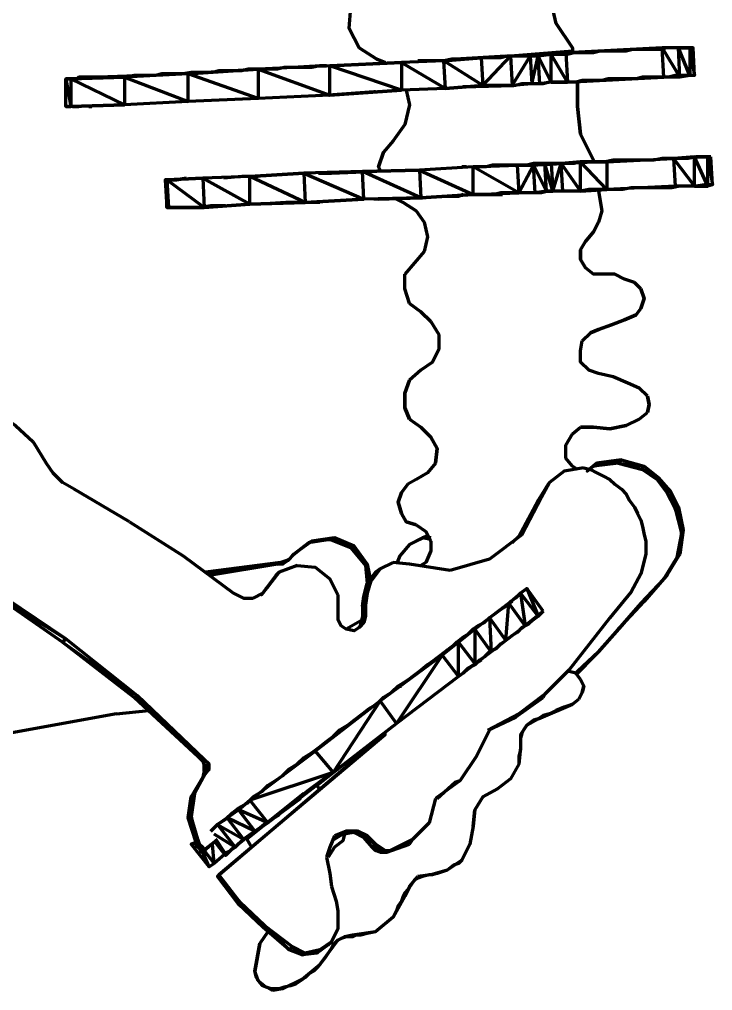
# Model space of a CAD drawing. Header units: inches. Extents: x -243 to 239, y -353 to 248.
# Drawn here: x -119.4 to -48.5, y -324.7 to -225.2 of the extents above; entities that cross this region are included whole.
import ezdxf

# ---------------------------------------------------------------- set-up
doc = ezdxf.new("R2010")
doc.units = ezdxf.units.IN
doc.layers.add('P', color=250, linetype='CONTINUOUS', lineweight=100)

msp = doc.modelspace()

# ---------------------------------------------------------------- linework, layer by layer
at = {"layer": 'P', "color": 241, "linetype": 'CONTINUOUS'}
for points in [[(-62.833, -228.167), (-64.5, -225.667), (-65.167, -222.667), (-65, -219.667)], [(-64.5, -225.667), (-65.167, -222.667)], [(-84.667, -228.167), (-85.667, -226.167), (-85.5, -224)], [(-84.667, -228.167), (-85.667, -226.167), (-85.5, -224)], [(-64.5, -225.667), (-62.833, -228.167), (-62.833, -228.5)], [(-82, -229.667), (-82.833, -229.333), (-84.667, -228.167)], [(-84.667, -228.167), (-82.833, -229.333)], [(-62.833, -228.167), (-62.833, -228.5), (-69.167, -229)], [(-69.167, -229), (-62.833, -228.5)], [(-82.833, -229.333), (-82, -229.667)], [(-79.833, -232.5), (-79.5, -234), (-80, -236), (-81.167, -237.667)], [(-79.833, -232.5), (-79.5, -234)], [(-68.833, -232), (-68.833, -232)], [(-68.833, -232), (-68.833, -232)], [(-62.333, -231.667), (-62.333, -234.167), (-62, -237)], [(-62.333, -234.167), (-62.333, -231.667)], [(-79.5, -234), (-80, -236)], [(-62, -237), (-62.333, -234.167)], [(-80, -236), (-81.167, -237.667)], [(-60.667, -239.667), (-62, -237)], [(-62, -237), (-60.667, -239.667), (-60.667, -239.833)], [(-81.167, -237.667), (-82.167, -238.833), (-82.667, -240.333), (-82.5, -240.667)], [(-81.167, -237.667), (-82.167, -238.833)], [(-82.5, -240.667), (-82.667, -240.333), (-82.167, -238.833)], [(-60.667, -239.667), (-60.667, -239.833), (-67, -240.167)], [(-67, -240.167), (-60.667, -239.833)], [(-61.667, -242.833), (-62, -242.833)], [(-61.667, -242.833), (-62, -242.833)], [(-60.167, -242.833), (-59.833, -244.833), (-60.167, -246), (-60.667, -247), (-61.5, -248)], [(-60.167, -242.833), (-59.833, -244.833), (-60.167, -246)], [(-78.833, -244.833), (-80.167, -244), (-80.833, -243.667)], [(-80.833, -243.667), (-80.167, -244)], [(-80.167, -244), (-78.833, -244.833)], [(-78.833, -244.833), (-78, -246)], [(-78.833, -244.833), (-78, -246)], [(-78, -246), (-77.667, -247.5), (-78, -249)], [(-78, -246), (-77.667, -247.5), (-78, -249)], [(-60.667, -247), (-60.167, -246)], [(-61.5, -248), (-60.667, -247)], [(-62, -248.833), (-61.5, -248)], [(-62, -248.833), (-61.5, -248)], [(-78, -249), (-79, -250.167)], [(-78, -249), (-79, -250.167)], [(-62, -248.833), (-62, -249.833), (-61.5, -250.667)], [(-62, -249.833), (-62, -248.833)], [(-79, -250.167), (-80, -251.333)], [(-79, -250.167), (-80, -251.333)], [(-61.5, -250.667), (-62, -249.833)], [(-79.5, -254.333), (-80, -252.833), (-80, -251.333)], [(-79.5, -254.333), (-80, -252.833), (-80, -251.333)], [(-59.833, -251.333), (-60.667, -251.333), (-61.5, -250.667)], [(-60.667, -251.333), (-61.5, -250.667)], [(-59.833, -251.333), (-60.667, -251.333)], [(-56.5, -252.167), (-57.5, -251.833), (-58.5, -251.333), (-59.833, -251.333)], [(-58.5, -251.333), (-59.833, -251.333)], [(-57.5, -251.833), (-58.5, -251.333)], [(-56.5, -252.167), (-57.5, -251.833)], [(-55.833, -252.833), (-56.5, -252.167)], [(-55.833, -252.833), (-56.5, -252.167)], [(-55.833, -254.833), (-55.5, -253.833), (-55.833, -252.833)], [(-55.833, -252.833), (-55.5, -253.833), (-55.833, -254.833)], [(-77.333, -256.167), (-78.333, -255.167), (-79.5, -254.333)], [(-79.5, -254.333), (-78.333, -255.167)], [(-78.333, -255.167), (-77.333, -256.167)], [(-56.333, -255.5), (-57.5, -256), (-58.833, -256.5), (-60.167, -257), (-61, -257.333)], [(-57.5, -256), (-56.333, -255.5)], [(-56.333, -255.5), (-55.833, -254.833)], [(-56.333, -255.5), (-55.833, -254.833)], [(-77.333, -256.167), (-76.5, -257.5)], [(-77.333, -256.167), (-76.5, -257.5)], [(-58.833, -256.5), (-57.5, -256)], [(-61.833, -258.167), (-61, -257.333)], [(-61.833, -258.167), (-61, -257.333)], [(-61, -257.333), (-60.167, -257)], [(-60.167, -257), (-58.833, -256.5)], [(-76.5, -257.5), (-76.5, -259), (-77.167, -260.333)], [(-76.5, -257.5), (-76.5, -259)], [(-61.167, -261.167), (-62, -260.333), (-62, -259.167), (-61.833, -258.167)], [(-62, -259.167), (-61.833, -258.167)], [(-76.5, -259), (-77.167, -260.333)], [(-62, -260.333), (-62, -259.167)], [(-77.167, -260.333), (-78.333, -261.167)], [(-77.167, -260.333), (-78.333, -261.167)], [(-61.167, -261.167), (-62, -260.333)], [(-78.333, -261.167), (-79.5, -262.167)], [(-78.333, -261.167), (-79.5, -262.167)], [(-60.167, -261.5), (-61.167, -261.167)], [(-60.167, -261.5), (-61.167, -261.167)], [(-79.5, -262.167), (-80, -263.5), (-80, -265)], [(-79.5, -266.167), (-80, -265), (-80, -263.5), (-79.5, -262.167)], [(-56, -263), (-57.167, -262.5), (-58.667, -261.833), (-60.167, -261.5)], [(-58.667, -261.833), (-60.167, -261.5)], [(-57.167, -262.5), (-58.667, -261.833)], [(-56, -263), (-57.167, -262.5)], [(-55.167, -263.833), (-56, -263)], [(-55.167, -263.833), (-56, -263)], [(-55.167, -265.5), (-55, -264.667), (-55.167, -263.833)], [(-55.167, -263.833), (-55, -264.667), (-55.167, -265.5)], [(-80, -265), (-79.5, -266.167)], [(-79.5, -266.167), (-78.333, -267)], [(-79.5, -266.167), (-78.333, -267)], [(-56, -266.167), (-57.333, -266.833), (-59, -267.167), (-60.667, -267), (-62, -267)], [(-57.333, -266.833), (-56, -266.167)], [(-56, -266.167), (-55.167, -265.5)], [(-56, -266.167), (-55.167, -265.5)], [(-78.333, -267), (-77.333, -268)], [(-78.333, -267), (-77.333, -268)], [(-62.833, -267.667), (-62, -267)], [(-62.833, -267.667), (-62, -267)], [(-62, -267), (-60.667, -267)], [(-60.667, -267), (-59, -267.167)], [(-59, -267.167), (-57.333, -266.833)], [(-76.833, -270.667), (-76.667, -269.167), (-77.333, -268)], [(-77.333, -268), (-76.667, -269.167)], [(-62.833, -271), (-63.5, -270.167), (-63.5, -268.833), (-62.833, -267.667)], [(-63.5, -268.833), (-62.833, -267.667)], [(-76.667, -269.167), (-76.833, -270.667)], [(-63.5, -270.167), (-63.5, -268.833)], [(-62.833, -271), (-63.5, -270.167)], [(-76.833, -270.667), (-77.667, -271.667)], [(-76.833, -270.667), (-77.667, -271.667)], [(-62.333, -271.333), (-62.833, -271)], [(-62.333, -271.333), (-62.833, -271)], [(-78.833, -272.333), (-79.667, -272.833)], [(-78.833, -272.333), (-79.667, -272.833)], [(-77.667, -271.667), (-78.833, -272.333)], [(-77.667, -271.667), (-78.833, -272.333)], [(-79.667, -272.833), (-80.333, -273.667), (-80.667, -274.667), (-80.333, -275.833)], [(-79.667, -272.833), (-80.333, -273.667)], [(-80.333, -275.833), (-80.667, -274.667), (-80.333, -273.667)], [(-78.833, -277), (-79.833, -276.667), (-80.333, -275.833)], [(-80.333, -275.833), (-79.833, -276.667)], [(-79.833, -276.667), (-78.833, -277)], [(-78.833, -277), (-77.833, -277.667)], [(-78.833, -277), (-77.833, -277.667)], [(-77.833, -277.667), (-77.333, -278.667)], [(-77.833, -277.667), (-77.333, -278.667)], [(-77.333, -278.667), (-77.333, -279.667), (-77.833, -280.833)], [(-77.333, -278.667), (-77.333, -279.667)], [(-77.333, -279.667), (-77.833, -280.833)], [(-77.833, -280.833), (-78.333, -281.167)], [(-77.833, -280.833), (-78.333, -281.167)], [(-84.5, -286.833), (-86, -287.667)], [(-84.5, -286.833), (-86, -287.667)], [(-63.167, -292), (-63.333, -292)], [(-63.167, -292), (-63.333, -292)], [(-62.5, -292.167), (-63.167, -292)], [(-62.5, -292.167), (-63.167, -292)], [(-62, -292.833), (-62.5, -292.167)], [(-62, -292.833), (-62.5, -292.167)], [(-61.833, -294.167), (-61.667, -293.5), (-62, -292.833)], [(-62, -292.833), (-61.667, -293.5), (-61.833, -294.167)], [(-62.167, -294.833), (-61.833, -294.167)], [(-62.167, -294.833), (-61.833, -294.167)], [(-62.833, -295.333), (-62.167, -294.833)], [(-62.833, -295.333), (-62.167, -294.833)], [(-62.833, -295.333), (-63.167, -295.5), (-63.667, -295.667), (-64.5, -296), (-65.167, -296.333), (-65.833, -296.5), (-66.333, -296.833), (-66.833, -297), (-67.5, -297.5), (-67.833, -298), (-68, -298.333), (-68.167, -298.833), (-68.167, -299.333), (-68.167, -300), (-68.333, -300.667), (-68.333, -301.5), (-69.167, -303), (-70.5, -304), (-72, -304.833), (-72.833, -306.167), (-73, -307.833), (-73.333, -309.667), (-74.167, -311.333), (-74.5, -311.667), (-75, -311.833), (-75.667, -312.333), (-76.167, -312.5), (-76.667, -312.667), (-77.167, -312.833), (-77.5, -312.833), (-78.167, -313), (-78.667, -313.167), (-79, -313.333), (-79.333, -313.833), (-79.667, -314.333), (-80, -314.667), (-80.167, -315), (-80.333, -315.5), (-80.667, -316), (-80.833, -316.5), (-81.167, -317.167), (-83, -318.667), (-83.833, -318.833), (-84.5, -319), (-85, -319), (-85.333, -319.167), (-86, -319.167), (-86.5, -319.333), (-86.833, -319.5), (-87.333, -320), (-87.5, -320.333), (-87.833, -320.833), (-88.167, -321.333), (-88.667, -322), (-89, -322.333), (-89.333, -322.667), (-89.833, -323), (-90.167, -323.333), (-90.667, -323.667), (-91.167, -324), (-91.667, -324.167), (-92.333, -324.333), (-92.833, -324.5), (-93.333, -324.5), (-93.667, -324.5), (-94.167, -324.333), (-94.5, -324.167), (-94.833, -323.833), (-95.167, -323.333), (-95.333, -322.667)], [(-66.333, -296.833), (-62.833, -295.333)], [(-67.5, -297.5), (-66.333, -296.833)], [(-68.167, -298.5), (-67.5, -297.5)], [(-68.167, -298.5), (-68.167, -299.833), (-68.333, -301.5), (-69.167, -303), (-70.5, -304)], [(-88.667, -304), (-89, -303.667), (-84.5, -300.167)], [(-88.667, -304), (-89, -303.667), (-84.5, -300.167)], [(-70.5, -304), (-72, -304.833), (-72.833, -306.167)], [(-73, -307.833), (-72.833, -306.167)], [(-73, -307.833), (-73.333, -309.667), (-74.167, -311.333)], [(-86.167, -308.667), (-86.333, -309.333), (-87.167, -310)], [(-86.167, -308.667), (-86.333, -309.333)], [(-87.167, -310), (-87.833, -311)], [(-87.167, -310), (-87.833, -311)], [(-86.333, -309.333), (-87.167, -310)], [(-74.167, -311.333), (-75.667, -312.333), (-77.333, -312.833), (-78.667, -313)], [(-79.5, -314), (-78.667, -313)], [(-79.5, -314), (-80, -315), (-81.167, -317.167)], [(-81.167, -317.167), (-83, -318.667), (-85.333, -319)], [(-94, -318.667), (-94.833, -319.833), (-95.333, -322.667)], [(-94, -318.667), (-94.833, -319.833)], [(-85.333, -319), (-86.167, -319.167), (-86.833, -319.5)], [(-94.333, -324.167), (-95, -323.667), (-95.333, -322.667), (-94.833, -319.833)], [(-87.333, -320.167), (-86.833, -319.5)], [(-88.667, -322), (-87.333, -320.167)], [(-90.5, -323.5), (-88.667, -322)], [(-90.5, -323.5), (-92.5, -324.5), (-93.5, -324.667)], [(-94.333, -324.167), (-93.5, -324.667)]]:
    msp.add_lwpolyline(points, dxfattribs=at)
at = {"layer": 'P', "color": 21, "linetype": 'CONTINUOUS'}
for points in [[(-50.5, -228.167), (-51.167, -228.167), (-51.833, -228.167), (-52.5, -228.167), (-53.167, -228.167), (-53.833, -228.333), (-54.5, -228.333), (-55.167, -228.333), (-56, -228.333), (-56.667, -228.333), (-57.333, -228.5), (-58, -228.5), (-58.667, -228.5), (-59.333, -228.5), (-60, -228.5), (-60.667, -228.667), (-61.333, -228.667), (-62, -228.667), (-62.667, -228.667), (-63.333, -228.833), (-64, -228.833), (-64.667, -228.833), (-65.333, -228.833), (-66, -228.833), (-66.667, -229), (-67.333, -229), (-68, -229), (-68.667, -229), (-69.5, -229), (-70.167, -229.167), (-70.833, -229.167), (-71.5, -229.167), (-72.167, -229.167)], [(-53.667, -228.167), (-63.5, -228.667)], [(-51.833, -231.167), (-52, -228.167), (-53.667, -228.167), (-51.833, -231.167), (-53.5, -231.167), (-53.667, -228.167)], [(-50.833, -228.167), (-50.833, -231), (-52, -228.167), (-50.833, -228.167)], [(-50.333, -231), (-50.5, -228.167), (-50.833, -228.167), (-50.333, -231), (-50.833, -231), (-51.833, -231.167)], [(-75.833, -232.333), (-76, -229.5), (-80.333, -229.667), (-75.833, -232.333), (-80.333, -232.5), (-87.667, -233)], [(-76, -229.5), (-80.333, -229.667), (-87.667, -230)], [(-76, -229.5), (-77.667, -229.5), (-78.667, -229.5)], [(-76, -229.5), (-77.667, -229.5), (-78.667, -229.5)], [(-75.833, -232.333), (-72, -232), (-76, -229.5), (-72.167, -229.167), (-72, -232)], [(-72.167, -229.167), (-76, -229.5), (-75.167, -229.333)], [(-74.833, -229.333), (-75.167, -229.333), (-76, -229.5)], [(-69.667, -229), (-74.833, -229.333), (-75.167, -229.333)], [(-69.667, -229), (-74.833, -229.333)], [(-66.167, -231.833), (-67, -231.833), (-66.333, -229), (-67.167, -229), (-67, -231.833), (-69, -232), (-67.167, -229), (-69.167, -229), (-69, -232), (-72, -232), (-69.167, -229), (-72.167, -229.167)], [(-65, -231.667), (-65, -228.833), (-66.333, -229), (-65, -231.667), (-66.167, -231.833), (-66.333, -229)], [(-65, -231.667), (-63.333, -231.667), (-65, -228.833), (-63.5, -228.667), (-63.333, -231.667)], [(-88, -230), (-88.667, -230), (-89.5, -230.167), (-90.167, -230.167), (-90.833, -230.167), (-91.667, -230.167), (-92.333, -230.167), (-93, -230.333), (-93.833, -230.333), (-94.5, -230.333), (-95.333, -230.333), (-96, -230.333), (-96.667, -230.5), (-97.5, -230.5), (-98.167, -230.5), (-99, -230.5), (-99.667, -230.667), (-100.333, -230.667), (-101.167, -230.667), (-101.833, -230.667), (-102.667, -230.833), (-103.333, -230.833), (-104, -230.833), (-104.833, -230.833), (-105.5, -231), (-106.167, -231), (-107, -231), (-107.667, -231), (-108.5, -231.167), (-109.167, -231.167), (-109.833, -231.167), (-110.667, -231.167), (-111.333, -231.167)], [(-87.667, -233), (-87.667, -230), (-95, -230.333), (-87.667, -233), (-95, -233.333), (-102.167, -233.667)], [(-95, -230.333), (-95, -233.333), (-102.167, -230.833), (-95, -230.333)], [(-101, -230.667), (-95, -230.333), (-102.167, -230.833)], [(-87.667, -230), (-95, -230.333), (-89.167, -230)], [(-89.167, -230), (-88, -230)], [(-80.333, -232.5), (-87.667, -230), (-80.333, -229.667), (-80.333, -232.5)], [(-108.667, -231.167), (-114.167, -231.333), (-114.667, -231.333)], [(-114.667, -234.167), (-114.667, -231.333), (-114.167, -234.167)], [(-114.667, -231.333), (-114.167, -231.333), (-114.167, -234.167)], [(-102.167, -233.667), (-102.167, -230.833), (-108.667, -231.167), (-102.167, -233.667), (-108.667, -234), (-114.167, -234.167)], [(-108.667, -231.167), (-108.667, -234), (-114.167, -231.333), (-108.667, -231.167)], [(-106.5, -231), (-111.333, -231.167), (-113.333, -231.167), (-113.5, -231.333)], [(-113.333, -231.167), (-113.5, -231.333)], [(-111.333, -231.167), (-113.333, -231.167)], [(-102.167, -230.833), (-108.667, -231.167)], [(-106.5, -231), (-101, -230.667)], [(-50.333, -231), (-51, -231), (-51.667, -231), (-52.333, -231), (-53, -231.167), (-53.667, -231.167), (-54.333, -231.167), (-55, -231.167), (-55.667, -231.167), (-56.333, -231.333), (-57, -231.333), (-57.667, -231.333), (-58.5, -231.333), (-59.167, -231.333), (-59.833, -231.5), (-60.5, -231.5), (-61.167, -231.5), (-61.833, -231.5), (-62.5, -231.667), (-63.167, -231.667), (-63.833, -231.667), (-64.5, -231.667), (-65.167, -231.667), (-65.833, -231.833), (-66.5, -231.833), (-67.167, -231.833), (-68, -231.833), (-68.667, -232), (-69.333, -232), (-70, -232), (-70.667, -232), (-71.333, -232), (-72, -232)], [(-63.333, -231.667), (-53.5, -231.167)], [(-87.667, -233), (-80.333, -232.5)], [(-72, -232), (-75.833, -232.333), (-80.333, -232.5)], [(-74, -232.167), (-68.833, -232)], [(-68.833, -232), (-74, -232.167)], [(-87.667, -233), (-95, -233.333), (-102.167, -233.667), (-108.667, -234)], [(-87.833, -233), (-83.167, -232.667)], [(-83.167, -232.667), (-87.833, -233)], [(-83.167, -232.667), (-83, -232.667)], [(-83, -232.667), (-83.167, -232.667)], [(-114, -234.167), (-114.667, -234.167), (-114.167, -234.167)], [(-114, -234.167), (-114.667, -234.167), (-114.167, -234.167)], [(-114.167, -234.167), (-108.667, -234)], [(-114, -234.167), (-113.333, -234.167)], [(-113.333, -234.167), (-114, -234.167)], [(-112.333, -234.167), (-112, -234.167)], [(-112, -234.167), (-112.333, -234.167)], [(-112, -234.167), (-112, -234.167)]]:
    msp.add_lwpolyline(points, dxfattribs=at)
at = {"layer": 'P', "color": 11, "linetype": 'CONTINUOUS'}
for points in [[(-48.667, -239.333), (-49.5, -239.333), (-50.167, -239.333), (-51, -239.5), (-51.833, -239.5), (-52.833, -239.5), (-53.667, -239.5), (-54.5, -239.667), (-55.333, -239.667), (-56.167, -239.667), (-57, -239.667), (-57.833, -239.667), (-58.667, -239.667), (-59.5, -239.833), (-60.333, -239.833), (-61.167, -239.833), (-62, -239.833), (-62.667, -240), (-63.5, -240), (-64.167, -240), (-64.833, -240), (-65.5, -240), (-66.167, -240), (-66.833, -240), (-67.5, -240.167), (-68.167, -240.167), (-69, -240.167), (-69.667, -240.167), (-70.333, -240.167), (-71, -240.167), (-71.667, -240.333), (-72.333, -240.333), (-73, -240.333)], [(-50.333, -242.333), (-50.333, -239.333), (-52.5, -239.5), (-50.333, -242.333), (-52.333, -242.333), (-59.333, -242.667)], [(-59.333, -239.833), (-52.5, -239.5), (-52.333, -242.333)], [(-50.333, -242.333), (-49, -242.333), (-49, -239.333)], [(-49, -242.333), (-50.333, -239.333), (-49, -239.333)], [(-48.667, -239.333), (-49, -239.333), (-48.5, -242.167), (-49, -242.333)], [(-48.5, -242.167), (-48.667, -239.333)], [(-73, -240.333), (-78.5, -240.667), (-84.333, -240.833)], [(-73, -243.167), (-73, -240.333), (-78.5, -240.667), (-73, -243.167), (-78.333, -243.5), (-84.167, -243.667)], [(-73.833, -240.333), (-74.167, -240.333)], [(-73.667, -240.333), (-74.167, -240.333)], [(-73.667, -240.333), (-73.833, -240.333)], [(-73, -243.167), (-68.333, -243), (-73, -240.333), (-68.5, -240.167), (-68.333, -243)], [(-67, -240.167), (-70.167, -240.167)], [(-70.167, -240.167), (-67, -240.167)], [(-66.667, -243), (-68.333, -243), (-66.833, -240.167), (-68.5, -240.167)], [(-65.5, -242.833), (-65.667, -240), (-66.833, -240.167), (-65.5, -242.833), (-66.667, -243), (-66.833, -240.167)], [(-65.5, -242.833), (-64.833, -242.833), (-65.667, -240), (-65, -240), (-64.833, -242.833)], [(-63.833, -242.833), (-64.833, -242.833), (-64, -240), (-65, -240)], [(-62, -242.833), (-62, -239.833), (-64, -240), (-62, -242.833), (-63.833, -242.833), (-64, -240)], [(-62, -242.833), (-59.333, -242.667), (-62, -239.833), (-59.333, -239.833), (-59.333, -242.667)], [(-100.667, -241.5), (-100.5, -244.5), (-104.333, -241.667), (-100.667, -241.5)], [(-102.333, -241.5), (-103.333, -241.667), (-104.333, -241.667)], [(-100.667, -241.5), (-104.333, -241.667), (-103.333, -241.667)], [(-95.833, -244.167), (-95.833, -241.333), (-100.667, -241.5), (-95.833, -244.167), (-100.5, -244.5), (-104.167, -244.5)], [(-103.333, -241.667), (-102.333, -241.5)], [(-95.833, -241.333), (-100.667, -241.5)], [(-95, -241.333), (-96.667, -241.333), (-98.5, -241.5)], [(-95, -241.333), (-96.667, -241.333), (-98.5, -241.5)], [(-84.167, -243.667), (-84.333, -240.833), (-90.333, -241), (-84.167, -243.667), (-90.167, -244), (-95.833, -244.167)], [(-90.333, -241), (-90.167, -244), (-95.833, -241.333), (-90.333, -241)], [(-90.333, -241), (-95.833, -241.333)], [(-84.333, -240.833), (-90.333, -241)], [(-83.333, -240.833), (-87.5, -241), (-88.833, -241)], [(-88.833, -241), (-87.5, -241)], [(-87.5, -241), (-83.333, -240.833)], [(-78.5, -240.667), (-78.333, -243.5), (-84.333, -240.833), (-78.5, -240.667)], [(-104.333, -241.667), (-104.167, -244.5), (-104.333, -244.5), (-104.333, -241.667), (-104.5, -241.667), (-104.333, -244.5)], [(-104.333, -241.667), (-104.5, -241.667)], [(-48.5, -242.167), (-49.333, -242.167), (-50.167, -242.333), (-51, -242.333), (-51.833, -242.333), (-52.667, -242.5), (-53.5, -242.5), (-54.333, -242.5), (-55.167, -242.5), (-56, -242.5), (-56.833, -242.5), (-57.667, -242.667), (-58.5, -242.667), (-59.5, -242.667), (-60.333, -242.667), (-61.167, -242.667), (-62, -242.833), (-62.667, -242.833), (-63.333, -242.833), (-64, -242.833), (-64.667, -242.833), (-65.333, -242.833), (-66, -243), (-66.667, -243), (-67.5, -243), (-68.167, -243), (-68.833, -243), (-69.5, -243), (-70.167, -243), (-70.833, -243.167), (-71.5, -243.167), (-72.333, -243.167), (-73, -243.167)], [(-82.667, -243.667), (-78.333, -243.5), (-84.167, -243.667)], [(-78.333, -243.5), (-82.667, -243.667), (-83.167, -243.667)], [(-78.167, -243.5), (-78.333, -243.5), (-73, -243.167)], [(-78.333, -243.5), (-78.167, -243.5)], [(-74, -243.167), (-74.5, -243.333), (-75.667, -243.333)], [(-75.667, -243.333), (-74.5, -243.333)], [(-74.5, -243.333), (-74, -243.167)], [(-73.5, -243.167), (-73.5, -243.167)], [(-73.5, -243.167), (-73.5, -243.167)], [(-73.5, -243.167), (-70, -243.167)], [(-70, -243.167), (-73.5, -243.167), (-73.5, -243.167)], [(-104.333, -244.5), (-104.167, -244.5)], [(-104.167, -244.5), (-100.5, -244.5)], [(-104, -244.5), (-103.167, -244.5)], [(-103.167, -244.5), (-104, -244.5)], [(-99.833, -244.333), (-100.833, -244.5), (-102, -244.5), (-103.167, -244.5)], [(-99.833, -244.333), (-100.833, -244.5), (-102, -244.5), (-103.167, -244.5)], [(-100.5, -244.5), (-95.833, -244.167)], [(-99.833, -244.333), (-98.333, -244.333)], [(-98.333, -244.333), (-99.833, -244.333)], [(-95.833, -244.167), (-90.167, -244)], [(-88.667, -244), (-92.167, -244), (-94.833, -244.167)], [(-92.167, -244), (-94.833, -244.167)], [(-88.667, -244), (-92.167, -244)], [(-90.167, -244), (-84.167, -243.667)], [(-82.667, -243.667), (-83.167, -243.667)]]:
    msp.add_lwpolyline(points, dxfattribs=at)
at = {"layer": 'P', "color": 161, "linetype": 'CONTINUOUS'}
for points in [[(-122.333, -265), (-122, -265.333), (-121.833, -265.5), (-119.833, -266.833), (-118, -268.5)], [(-118, -268.5), (-116.667, -270.667), (-116, -271.667), (-115, -272.667)], [(-61.667, -271.167), (-63.667, -271.5), (-65.167, -272.667), (-65.333, -272.833), (-66.333, -274.5), (-65.167, -272.667), (-66, -274.167)], [(-61.667, -271.167), (-61, -271.333), (-60.333, -271.667), (-59.667, -272), (-59, -272.333), (-58.5, -272.833), (-57.833, -273.333), (-57.333, -273.833), (-57, -274.5), (-56.5, -275.167), (-56.167, -275.833), (-55.833, -276.5), (-55.667, -277.167), (-55.5, -278), (-55.333, -278.667), (-55.333, -279.333), (-55.333, -280), (-55.833, -282), (-56.833, -283.833), (-59, -286.5), (-63.167, -291.833), (-65.667, -294.333)], [(-108.167, -276.667), (-113.833, -273.333), (-115, -272.667)], [(-68, -278), (-66, -274.167), (-68.333, -278.167), (-66.333, -274.5), (-66, -274.167)], [(-108.167, -276.667), (-102.667, -280.167), (-97.5, -284)], [(-68, -278), (-71.333, -280.5), (-75.333, -281.667)], [(-68, -278), (-68.333, -278.167), (-69, -278.833)], [(-91, -281.167), (-92.833, -281.833), (-93.167, -282.167), (-94.167, -283.5), (-92.833, -281.833), (-94, -283.333)], [(-91, -281.167), (-89.167, -281.333), (-87.667, -282.5), (-86.833, -284.167)], [(-81.167, -280.833), (-82.5, -281.5), (-83, -281.833), (-83.833, -283), (-82.5, -281.5), (-83.5, -282.833)], [(-79.5, -281), (-81.167, -280.833)], [(-75.333, -281.667), (-79.5, -281)], [(-107.667, -294.667), (-115, -289), (-107.333, -294.5), (-114.667, -288.667), (-115, -289), (-122.667, -283.667), (-114.667, -288.667), (-122.333, -283.5), (-123, -283.167)], [(-94.5, -284), (-94, -283.333), (-94.667, -284.167), (-94.167, -283.5), (-94, -283.333)], [(-84.167, -284.333), (-83.833, -283), (-83.5, -282.833), (-84.167, -284.333)], [(-83.5, -282.833), (-83.833, -284), (-84, -285.167)], [(-97.5, -284), (-96.5, -284.5), (-95.5, -284.5)], [(-94.5, -284), (-95.5, -284.5)], [(-86.833, -284.167), (-86.833, -286.667), (-86.5, -287.333)], [(-83.833, -284), (-84.333, -285.333), (-84.167, -284.333), (-83.833, -284)], [(-84, -285.167), (-84.333, -285.333), (-84.333, -286.5), (-84, -285.167), (-84, -286.333)], [(-84, -286.333), (-84.167, -287), (-84.667, -287.5)], [(-84.667, -287.5), (-84.167, -287), (-84.5, -287.167)], [(-84.5, -287.167), (-84.667, -287.5)], [(-84.5, -287.167), (-84.333, -286.5), (-84, -286.333), (-84.5, -287.167)], [(-84.667, -287.5), (-85.167, -287.833), (-86, -287.667), (-86.5, -287.333)], [(-100.667, -301.167), (-107.667, -294.667), (-107.333, -294.5)], [(-100.667, -301.167), (-100.5, -301.667), (-100.5, -301), (-107.333, -294.5)], [(-100.5, -301), (-100.667, -301.167), (-107.333, -294.5)], [(-65.833, -294.667), (-65.667, -294.333), (-68.667, -296.667), (-68.333, -296.333), (-71.5, -298)], [(-65.667, -294.333), (-68.333, -296.333), (-71.333, -298)], [(-68.667, -296.667), (-65.833, -294.667)], [(-71.5, -298), (-68.667, -296.667)], [(-71.333, -298), (-72.667, -300.667), (-74.333, -303.167), (-76.833, -305)], [(-82.333, -298.667), (-99.167, -313), (-99, -312.833)], [(-82.333, -298.667), (-99.167, -313)], [(-82.333, -298.667), (-82, -298.5), (-99, -312.833)], [(-82, -298.5), (-99, -312.833)], [(-82, -298.5), (-82.333, -298.667), (-82.5, -298.5)], [(-82, -298.5), (-82, -298.333)], [(-100, -302), (-100, -301.5), (-100.5, -302.167), (-100.5, -301.667), (-100, -301.5), (-100.5, -301)], [(-100, -302), (-100.5, -302.167), (-100.667, -302.833), (-100, -302), (-100.333, -302.333)], [(-100.667, -302.833), (-100.333, -302.333), (-101.833, -304.833)], [(-100.333, -302.333), (-101.5, -304.5), (-101.833, -306.833)], [(-100.667, -302.833), (-101.833, -304.833)], [(-74.833, -303.333), (-74.333, -303.167)], [(-76.667, -305), (-74.833, -303.333)], [(-101.5, -304.5), (-102.167, -307), (-101.833, -304.833), (-101.5, -304.5)], [(-76.833, -305), (-77.5, -307.5), (-79.167, -309.167)], [(-102.167, -307), (-101.833, -306.833), (-101.333, -309.5), (-102.167, -307)], [(-101.333, -309.5), (-101.333, -309.833), (-101.167, -309.167), (-101.833, -306.833)], [(-101, -310.167), (-101.333, -309.833), (-101, -309.667), (-101.167, -309.167)], [(-101.333, -309.5), (-101.167, -309.167)], [(-100.5, -310.333), (-99.167, -309.167)], [(-100.5, -310.333), (-99.167, -309.167)], [(-87.167, -308.833), (-87.667, -310), (-88, -311)], [(-86.333, -308.667), (-87.167, -309.167), (-86, -308.333), (-87.167, -308.833)], [(-86.333, -308.667), (-84.833, -308.333), (-85.167, -308.5), (-86.333, -308.667), (-86, -308.333)], [(-84.167, -309), (-85.167, -308.5), (-83.833, -308.833), (-84.833, -308.333), (-86, -308.333)], [(-84.167, -309), (-83, -309.667), (-83.333, -310), (-84.167, -309), (-83.833, -308.833)], [(-82, -310.333), (-82.5, -310.5), (-83, -310.333), (-82, -310.333), (-82.5, -310), (-83, -310.333), (-83.333, -310), (-82.5, -310), (-83, -309.667), (-83.833, -308.833)], [(-82, -310.333), (-81.5, -310.333), (-79.167, -309.167)], [(-79.5, -309.667), (-79.167, -309.167), (-81.833, -310.5)], [(-101, -309.667), (-100.667, -310), (-101, -310.167)], [(-100.667, -310), (-100.833, -310.5), (-101, -310.167), (-101, -309.667)], [(-99.333, -309.333), (-100.833, -310.5), (-100.5, -310.333), (-100.667, -310)], [(-100.833, -310.5), (-99.333, -309.333)], [(-82.5, -310.5), (-81.833, -310.5), (-79.5, -309.667)], [(-100.833, -310.5), (-100.5, -310.333)], [(-88, -311), (-87.667, -312.667), (-87.5, -314)], [(-82.5, -310.5), (-81.5, -310.333), (-81.833, -310.5)], [(-99.167, -313), (-99, -312.833), (-96.833, -315.667)], [(-94.5, -318.167), (-97, -315.833), (-94.333, -318), (-96.833, -315.667), (-97, -315.833), (-99.167, -313), (-96.833, -315.667)], [(-87.5, -314), (-87, -315.5), (-86.833, -316.5), (-86.833, -317.333)], [(-91.833, -320.5), (-94.5, -318.167), (-94.333, -318)], [(-94.333, -318), (-91.5, -320.167), (-91.833, -320.5), (-94.333, -318)], [(-86.833, -317.333), (-86.833, -318.333), (-87.5, -319.667), (-88.667, -320.5), (-90.167, -320.833)], [(-87.833, -320), (-89, -320.833), (-90.5, -321)], [(-87.833, -320), (-87.5, -319.667), (-89, -320.833)], [(-90.5, -321), (-90.167, -320.833), (-91.5, -320.167), (-90.5, -321), (-91.833, -320.5)], [(-90.5, -321), (-88.667, -320.5), (-89, -320.833)]]:
    msp.add_lwpolyline(points, dxfattribs=at)
at = {"layer": 'P', "color": 141, "linetype": 'CONTINUOUS'}
for points in [[(-57.833, -270.333), (-58.167, -270.667), (-60.667, -271), (-57.833, -270.333), (-60.333, -270.667), (-61.333, -271.5)], [(-57.833, -270.333), (-55.5, -271), (-54, -272.167)], [(-60.333, -270.667), (-60.667, -271), (-61.333, -271.5), (-60.667, -271)], [(-58.167, -270.667), (-55.5, -271), (-55.667, -271.333)], [(-58.167, -270.667), (-55.667, -271.333), (-54.167, -272.333), (-53.167, -273.667), (-52.333, -275.333), (-51.667, -277.833), (-52.167, -280.333), (-53.5, -282.5), (-55.833, -285), (-58.167, -287.667)], [(-53.167, -273.667), (-52.833, -273.5), (-54.167, -272.333), (-54, -272.167), (-55.667, -271.333)], [(-52, -275.167), (-52.833, -273.5), (-54, -272.167)], [(-53.167, -273.667), (-52, -275.167), (-52.333, -275.333)], [(-51.833, -280), (-51.667, -277.833), (-51.5, -277.5), (-52.333, -275.333)], [(-52, -275.167), (-51.5, -277.5), (-51.833, -280)], [(-87.167, -278.333), (-89.5, -278.667), (-87.667, -278.5), (-89.833, -278.833), (-89.5, -278.667), (-89.833, -278.833), (-91.333, -280), (-89.833, -278.833)], [(-83.667, -283), (-83.833, -281), (-84, -281.167), (-85.167, -279.167), (-85.5, -279.333), (-87.167, -278.333), (-87.667, -278.5)], [(-85.167, -279.167), (-87.167, -278.333)], [(-77.833, -278.167), (-79.167, -278.833), (-78.167, -278.333), (-79.5, -279), (-79.167, -278.833)], [(-77.333, -278.333), (-77.833, -278.167), (-78.167, -278.333)], [(-77.333, -278.5), (-78.167, -278.333)], [(-77.5, -278.333), (-77.833, -278.167)], [(-89.5, -278.667), (-91.333, -280), (-91.5, -280.167), (-89.833, -278.833)], [(-89.833, -278.833), (-91.5, -280.167)], [(-89.5, -278.667), (-91.333, -280)], [(-85.5, -279.333), (-87.667, -278.5)], [(-85.5, -279.333), (-84, -281.167), (-83.833, -283)], [(-85.167, -279.167), (-83.833, -281), (-83.5, -282.667)], [(-79.5, -279), (-80.5, -280.167), (-80.833, -281)], [(-91.333, -280), (-92, -280.667)], [(-55.5, -284.833), (-53.167, -282.167), (-51.833, -280)], [(-51.833, -280), (-52.167, -280.333), (-53.167, -282.167)], [(-92.5, -281), (-93, -281), (-92.167, -280.667), (-92.667, -280.833), (-100.333, -281.833)], [(-100.167, -282), (-92.667, -280.833), (-93, -281)], [(-93, -281), (-100, -282.167)], [(-91.833, -280.5), (-92.167, -280.667), (-92, -280.667), (-92.5, -281), (-92.167, -280.667)], [(-53.167, -282.167), (-53.5, -282.5), (-55.5, -284.833), (-55.833, -285), (-57.833, -287.333), (-58.167, -287.667), (-60.167, -290)], [(-57.833, -287.333), (-55.5, -284.833)], [(-58.167, -287.667), (-60.5, -290.333), (-62.5, -292.167)], [(-57.833, -287.333), (-60.167, -290), (-62.333, -292)], [(-60.167, -290), (-60.5, -290.333), (-62.5, -292.333)], [(-109.5, -296.333), (-106.167, -296)], [(-109.5, -296.333), (-121.333, -298.5), (-132.833, -301.667), (-134.333, -302.667)], [(-89.833, -304.167), (-87.167, -302.167)], [(-87.167, -302.167), (-89.833, -304.167)], [(-89, -303.667), (-89.833, -304.167)], [(-89, -303.667), (-89.833, -304.167)], [(-90.333, -304.5), (-96.167, -309.167)], [(-90.333, -304.5), (-96.167, -309.167)], [(-95.833, -308.833), (-90.667, -305)], [(-90.667, -305), (-95.833, -308.833)], [(-95.833, -308.833), (-96.167, -309.167), (-95.667, -310)], [(-95.833, -308.833), (-96.167, -309.167)]]:
    msp.add_lwpolyline(points, dxfattribs=at)
at = {"layer": 'P', "color": 231, "linetype": 'CONTINUOUS'}
for points in [[(-67.5, -283.5), (-68.167, -284), (-68.667, -284.5), (-69.167, -284.833), (-69.667, -285.333), (-70.167, -285.667), (-70.833, -286.167), (-71.333, -286.5), (-71.833, -287), (-72.5, -287.333), (-73, -287.667), (-73.5, -288.167), (-74, -288.5), (-74.667, -289), (-75.167, -289.5), (-75.667, -289.833), (-76.167, -290.333)], [(-69.333, -285), (-68.167, -284), (-67.667, -287.333), (-69.333, -285)], [(-68.167, -284), (-67.5, -283.5), (-66.333, -286.333), (-68.167, -284)], [(-65.833, -285.833), (-67.5, -283.5)], [(-67.667, -287.333), (-69.667, -288.833), (-69.333, -285), (-71.333, -286.5)], [(-69, -284.833), (-70, -285.5)], [(-70, -285.5), (-69, -284.833)], [(-65.833, -285.833), (-66.333, -286.333), (-66.833, -286.667), (-67.333, -287.167), (-68, -287.5), (-68.5, -288), (-69, -288.333), (-69.667, -288.833), (-70.167, -289.167), (-70.667, -289.667), (-71.333, -290), (-71.833, -290.5), (-72.333, -290.833), (-72.833, -291.333), (-73.5, -291.667), (-74, -292.167), (-74.5, -292.5)], [(-67.5, -287.167), (-65.833, -285.833)], [(-65.833, -285.833), (-67.5, -287.167)], [(-66.333, -286.333), (-65.833, -285.833)], [(-72.833, -287.667), (-71.333, -286.5), (-71.167, -290), (-72.833, -287.667)], [(-71.333, -286.5), (-69.667, -288.833), (-71.167, -290)], [(-67.667, -287.333), (-66.333, -286.333)], [(-73.5, -288.167), (-80.5, -293.5)], [(-73.5, -288.167), (-80.5, -293.5)], [(-72.833, -291.167), (-74.5, -289), (-72.833, -287.667), (-72.833, -291.167)], [(-74.5, -292.5), (-74.5, -289), (-76.167, -290.333)], [(-71.167, -290), (-74.5, -292.5)], [(-76.167, -290.333), (-77, -290.833), (-77.667, -291.333), (-78.5, -292), (-79.167, -292.5), (-79.833, -293), (-80.667, -293.5), (-81.333, -294.167), (-82.167, -294.667), (-82.833, -295.333), (-83.667, -295.833), (-84.333, -296.333), (-85.167, -297), (-85.833, -297.5), (-86.667, -298), (-87.333, -298.667), (-88, -299.167), (-88.833, -299.833), (-89.5, -300.333), (-90.333, -300.833), (-91, -301.5), (-91.833, -302), (-92.5, -302.667), (-93.167, -303.167), (-94, -303.667), (-94.667, -304.333), (-95.5, -304.833), (-96.167, -305.5), (-97, -306), (-97.667, -306.5), (-98.333, -307.167), (-99.167, -307.667), (-99.833, -308.333)], [(-82.5, -295), (-76.167, -290.333), (-80.833, -297.333), (-82.5, -295)], [(-76.167, -290.333), (-74.5, -292.5), (-80.833, -297.333)], [(-73.5, -291.667), (-72.167, -290.833)], [(-72.167, -290.833), (-73.5, -291.667)], [(-74.5, -292.5), (-80.833, -297.333), (-87.333, -302.333)], [(-80.5, -293.5), (-80.333, -293.5)], [(-89.167, -300.167), (-82.5, -295), (-87.333, -302.333)], [(-87.333, -302.333), (-80.833, -297.333)], [(-95.833, -305.167), (-89.167, -300.167), (-87.333, -302.333), (-95.833, -305.167)], [(-94, -307.5), (-87.333, -302.333)], [(-94, -307.5), (-87.333, -302.333)], [(-89.833, -304.167), (-90.5, -304.667), (-91.667, -305.667)], [(-89.833, -304.167), (-90.5, -304.667), (-91.667, -305.667)], [(-97, -306.167), (-95.833, -305.167), (-94, -307.5), (-97, -306.167)], [(-95.333, -308.333), (-98.167, -307), (-97, -306.167), (-95.333, -308.333)], [(-96.5, -309.167), (-98.167, -307), (-99.167, -307.667), (-96.5, -309.167), (-97.333, -310)], [(-92.833, -306.667), (-94.167, -307.5), (-95, -308.167)], [(-94.167, -307.5), (-92.833, -306.667)], [(-99.833, -308.333), (-99.167, -307.667), (-97.333, -310), (-99.5, -308.667)], [(-94, -307.5), (-95.333, -308.333), (-96.5, -309.167)], [(-95.333, -308.333), (-94, -307.5)], [(-95, -308.167), (-94.167, -307.5)], [(-99.333, -309.333), (-98.333, -310.667), (-99.333, -309.167)], [(-95.5, -308.5), (-96.167, -309), (-97, -309.667), (-97.667, -310.167)], [(-97.333, -310), (-96.5, -309.167)], [(-96.167, -309), (-97, -309.667)], [(-96.5, -309.167), (-95.333, -308.333)], [(-95.5, -308.5), (-96.167, -309)], [(-100.5, -310.333), (-99.5, -311.667), (-100, -312), (-101.833, -309.667), (-101.333, -309.5)], [(-101.333, -309.5), (-101.833, -309.667)], [(-98, -310.5), (-98.167, -310.5), (-99.5, -311.667), (-99.667, -309.667)], [(-97.667, -310.167), (-98.333, -310.833), (-99.5, -309.333)], [(-97.333, -310), (-98.333, -310.667), (-98.333, -310.833)], [(-98.333, -310.667), (-97.333, -310)], [(-97.667, -310.167), (-98.333, -310.833), (-98.333, -310.667)], [(-97.667, -310.167), (-97, -309.667), (-97, -309.667)], [(-97, -309.667), (-97, -309.667)], [(-100, -312), (-100.667, -310.5)], [(-98.167, -310.5), (-99.5, -311.667), (-100, -312)], [(-98.167, -310.5), (-98, -310.5)]]:
    msp.add_lwpolyline(points, dxfattribs=at)

doc.saveas('drawing.dxf')
